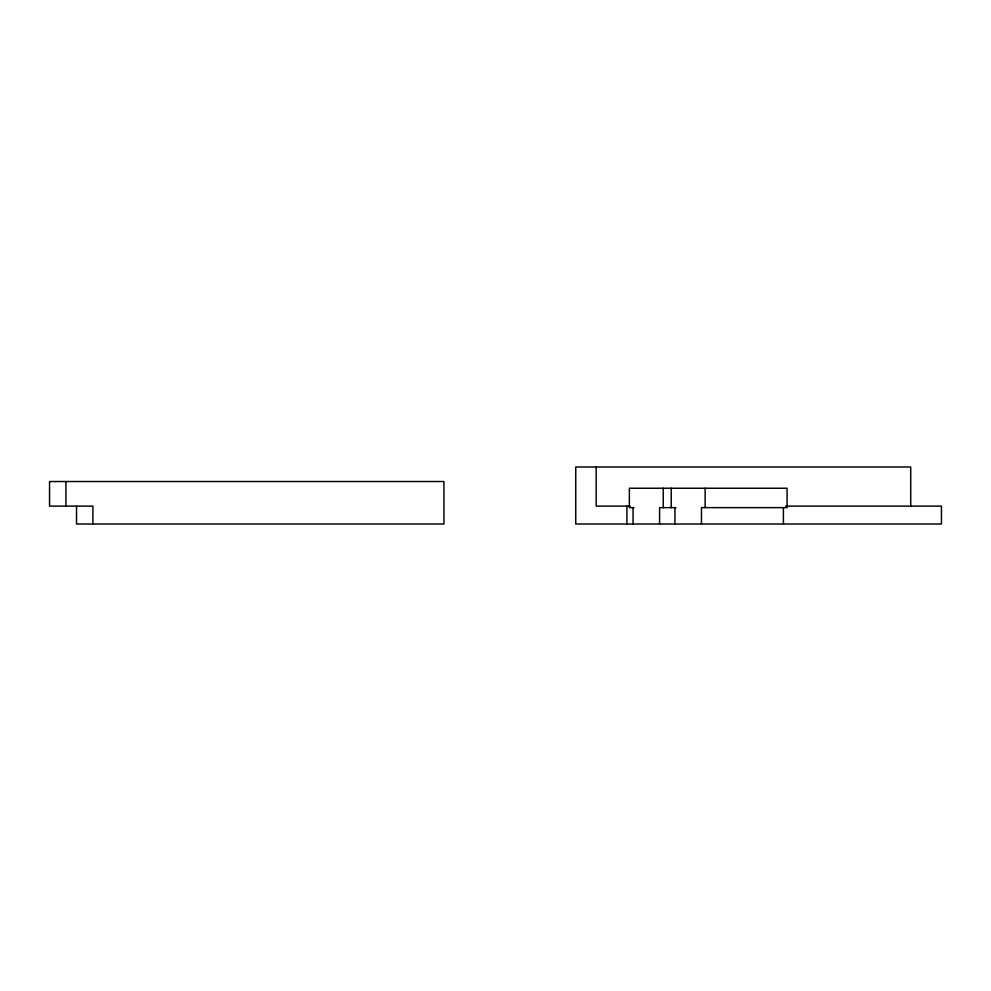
<?xml version="1.0" encoding="UTF-8"?>
<svg xmlns="http://www.w3.org/2000/svg" width="991" height="991" viewBox="0 0 991 991"><rect width="100%" height="100%" fill="white"/><g stroke="black" fill="none" stroke-linecap="round" stroke-linejoin="round"><path stroke-width="1.49" d="M630.09 506.116L596.173 506.116L596.173 466.996M785.714 506.116L941.45 506.116L941.45 524.004L575.746 524.004L575.746 466.996L910.717 466.996L910.717 506.116M634.005 507.627L629.359 507.627L629.359 488.241L787.077 488.241L787.077 507.627L701.467 507.627L701.467 524.004M675.887 507.627L659.585 507.627L659.585 524.004M783.398 507.627L783.398 524.004M705.134 488.241L705.134 507.627M674.945 507.627L674.945 524.004M671.241 488.241L671.241 507.627M663.252 488.241L663.252 507.627M633.063 507.627L633.063 524.004M626.907 506.116L626.907 524.004M92.894 524.004L92.894 506.116L49.55 506.116L49.55 481.527L443.931 481.527L443.931 524.004L76.53 524.004L76.53 506.116M65.926 481.527L65.926 506.116"/></g></svg>
